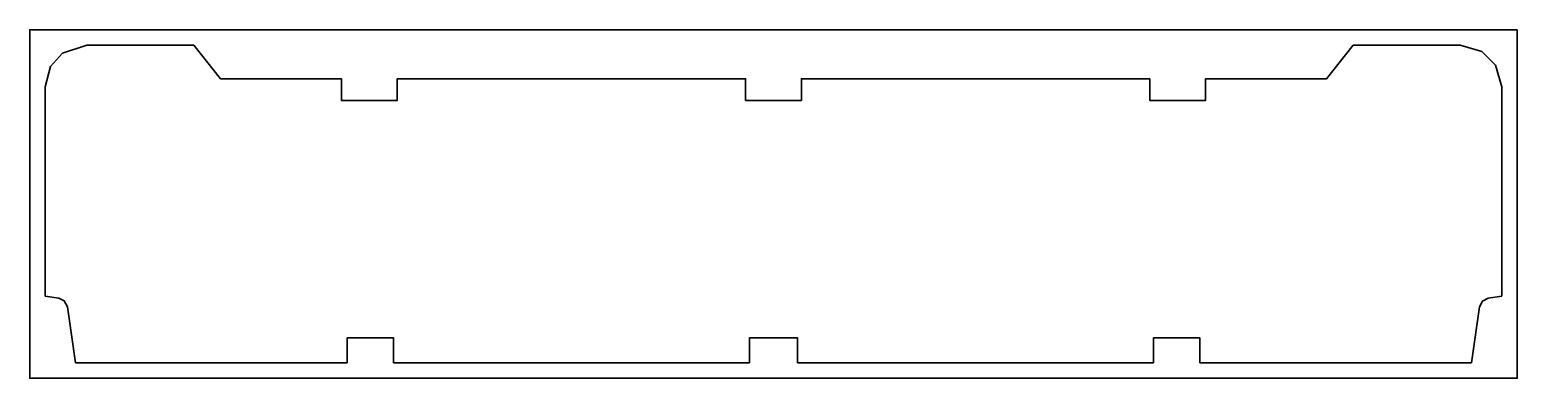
# Model space of a CAD drawing. Header units: millimetres. Extents: x -134 to 344, y 92 to 205.
import ezdxf

# ---------------------------------------------------------------- set-up
doc = ezdxf.new("R2010")
doc.units = ezdxf.units.MM
doc.header["$MEASUREMENT"] = 0
doc.layers.get('0').update_dxf_attribs({"lineweight": 0})
doc.layers.add('Safety', color=7, linetype='Continuous', lineweight=0)

msp = doc.modelspace()

# ---------------------------------------------------------------- linework, layer by layer
at = {"color": 18, "lineweight": 35, "true_color": 0x000000}
msp.add_lwpolyline([(105, 105.44), (112.76, 105.44), (112.76, 97.44), (227.2, 97.44), (227.2, 105.44), (242.16, 105.44), (242.16, 97.44), (280.06, 97.44), (329.46, 97.44), (332.11, 115.43), (333.03, 117.28), (334.89, 118.21), (339.23, 118.85), (339.23, 177.87), (339.23, 186.16), (337.23, 193.2), (332.83, 197.59), (325.83, 199.56), (291.46, 199.56), (282.88, 188.77), (244, 188.77), (244, 181.83), (226, 181.83), (226, 188.77), (114, 188.77), (114, 181.83), (105, 181.83), (105, 181.83), (96, 181.83), (96, 188.77), (-16, 188.77), (-16, 181.83), (-34, 181.83), (-34, 188.77), (-72.88, 188.77), (-81.46, 199.56), (-115.83, 199.56), (-123.74, 196.98), (-127.51, 192.72), (-129.23, 186.16), (-129.23, 177.87), (-129.23, 118.85), (-124.89, 118.21), (-123.14, 117.38), (-122.11, 115.43), (-119.46, 97.44), (-70.06, 97.44), (-32.16, 97.44), (-32.16, 105.44), (-17.2, 105.44), (-17.2, 97.44), (97.24, 97.44), (97.24, 105.44)], close=True, dxfattribs=at)
at = {"layer": 'Safety', "color": 18, "lineweight": 35, "true_color": 0x000000}
msp.add_lwpolyline([(344.22, 204.56), (-134.23, 204.56), (-134.23, 92.44), (344.22, 92.44)], close=True, dxfattribs=at)

doc.saveas('drawing.dxf')
